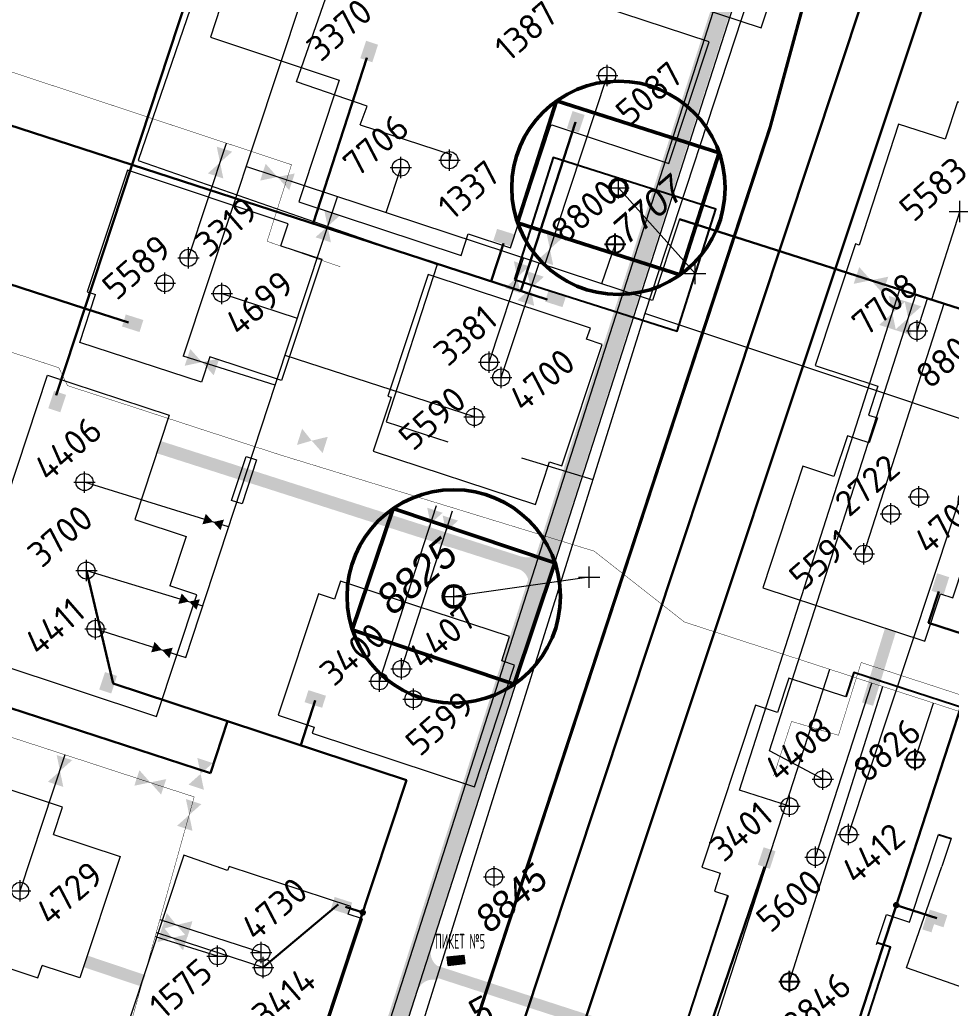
# Model space of a CAD drawing. Header units: millimetres. Extents: x 519 to 9564855, y -810 to 5021775.
# Drawn here: x 9539228.5 to 9539664.9, y 4997489.9 to 4997953.3 of the extents above; entities that cross this region are included whole.
import ezdxf

# ---------------------------------------------------------------- set-up
doc = ezdxf.new("R2010")
doc.units = ezdxf.units.MM
doc.header["$LTSCALE"] = 2
doc.header["$MEASUREMENT"] = 0
doc.header["$PDMODE"] = 2
doc.header["$PDSIZE"] = 5
doc.linetypes.add('ACAD_ISO02W100', pattern=[15, 12, -3])
for name, color, linetype in [('164 скв. на 2011 год (измененные)', 121, 'Continuous'), ('Existing roads', 41, 'Continuous'), ('OilColl&Flowlines', 3, 'Continuous'), ('ROAD_GROUND', 9, 'Continuous'), ('Stage 12 wells.Text&Frame', 52, 'Continuous'), ('Stage8 wlls text', 7, 'Continuous'), ('vodovod', 5, 'Continuous'), ('Скважины  2018 года', 7, 'Continuous'), ('Скважины - Конфликты наземки', 92, 'Continuous'), ('Скважины 2017г', 221, 'Continuous'), ('Скважины 2019г.', 241, 'Continuous'), ('Скважины на 2020 год', 140, 'Continuous'), ('Скважины на 2025 год _ОСМОТР', 5, 'Continuous')]:
    doc.layers.add(name, color=color, linetype=linetype)
for name, color, linetype, lineweight in [('200 скв. на 2010 год', 61, 'Continuous', 0), ('WELLS(drilled after 2000y)', 6, 'Continuous', 40), ('Оптиковолоконный кабель', 220, 'CAB6', 20), ('Скв на 2025 допы от ХеКай', 204, 'Continuous', 0), ('Скважины на 2024 год- Резерв', 202, 'Continuous', 25), ('Скважины на 2024 год-125', 10, 'Continuous', 40), ('Скважины на 2026', 222, 'Continuous', 50), ('Скважины на 2026 доп.', 222, 'Continuous', 50), ('Электро', 1, 'Continuous', 30), ('Электроснаб', 1, 'Continuous', 18), ('Электроснабжене', 1, 'Continuous', 18)]:
    doc.layers.add(name, color=color, linetype=linetype, lineweight=lineweight)
doc.styles.add('92051501$0$STANDARD', font='simplex.shx')
doc.styles.add('Elect', font='isocpeur.ttf')
doc.styles.add('GeoApp', font='', dxfattribs={"height": 1})
doc.styles.add('Line_GUGK', font='')
doc.styles.get("Standard").update_dxf_attribs({"font": 'isocpeur.ttf', "width": 0.5})
doc.styles.get('GeoApp').set_extended_font_data('D431', italic=True)
doc.styles.get('Line_GUGK').set_extended_font_data('Bm431', italic=True)
doc.linetypes.add('CAB', pattern='A,0.7,-0.43403,["K",Standard,S=0.9,R=0,X=-0.4,Y=-0.3],-0.8', length=1.93403)
doc.linetypes.add('CAB6', pattern='A,0.9,-0.9,["6",Standard,S=0.9,R=0,X=-0.8,Y=-0.4],11', length=12.8)
doc.linetypes.add('GAS_LINE', pattern='A,0.5,-0.2,["G",92051501$0$STANDARD,S=0.1,R=0,X=-0.1,Y=-0.05],-0.05', length=0.75)
doc.linetypes.add('WTR_LINE', pattern='A,0.5,-0.2,["W",92051501$0$STANDARD,S=0.1,R=0,X=-0.1,Y=-0.05],-0.05', length=0.75)

msp = doc.modelspace()

# ---------------------------------------------------------------- hatches: boundary and pattern name
at = {"linetype": 'ByBlock', "lineweight": 0, "ltscale": 80}
h = msp.add_hatch(dxfattribs=at)
h.set_pattern_fill('ANSI31', color=0, scale=3, angle=3, style=0)
h.set_pattern_definition([(48, (2e-07, 3e-08), (-0.278679309554, 0.250923977385), [])])
h.paths.add_polyline_path([(9539429.21688, 4997510.00822), (9539428.75547, 4997513.98151), (9539436.70792, 4997514.85243), (9539437.16933, 4997510.87913)])
at = {"layer": 'Existing roads', "lineweight": 0}
for points in [[(9539466.60532, 4997686.46014, 0.406846034), (9539462.10857, 4997695.91753), (9539464.04842, 4997701.60034, 0.406846034), (9539473.38942, 4997706.33414)], [(9539414.94303, 4997498.18093, -0.406846034), (9539424.19328, 4997503.08969), (9539426.02585, 4997508.80799, -0.406846034), (9539421.35191, 4997518.17909)]]:
    msp.add_hatch(color=256, dxfattribs=at).paths.add_polyline_path(points)
at = {"layer": 'Скважины 2017г', "linetype": 'ByBlock', "lineweight": 0, "ltscale": 40}
h = msp.add_hatch(color=1, dxfattribs=at)
h.dxf.hatch_style = 1
h.set_gradient(color1=(255, 0, 0), color2=(255, 0, 0), tint=1)
h.paths.add_polyline_path([(9539655.64908, 4997525.51827), (9539658.00813, 4997532.94533), (9539653.69425, 4997534.31554), (9539651.3352, 4997526.88848)])
at = {"layer": 'Электро'}
for points in [[(9539388.04043, 4997935.26295), (9539393.65267, 4997933.40597), (9539396.3599, 4997941.58782), (9539390.74766, 4997943.44481)], [(9539484.8149, 4997902.34883), (9539490.42713, 4997900.49184), (9539493.13436, 4997908.6737), (9539487.52212, 4997910.53068)], [(9539241.85814, 4997771.15717), (9539247.47037, 4997769.30019), (9539250.1776, 4997777.48205), (9539244.56537, 4997779.33903)], [(9539655.71597, 4997685.60085), (9539661.34809, 4997683.80509), (9539663.96606, 4997692.01594), (9539658.33394, 4997693.8117)], [(9539265.71965, 4997639.36353), (9539271.33188, 4997637.50654), (9539274.03911, 4997645.6884), (9539268.42688, 4997647.54539)], [(9539363.73309, 4997639.03983), (9539361.93732, 4997633.40771), (9539370.14818, 4997630.78973), (9539371.94394, 4997636.42185)], [(9539574.2824, 4997557.19712), (9539579.89463, 4997555.34013), (9539582.60186, 4997563.52199), (9539576.98963, 4997565.37898)], [(9539376.01987, 4997542.08771), (9539374.2241, 4997536.45559), (9539382.43496, 4997533.83762), (9539384.23072, 4997539.46974)]]:
    msp.add_hatch(color=256, dxfattribs=at).paths.add_polyline_path(points)
at = {"layer": 'Электро', "ltscale": 7.5}
for points in [[(9539452.13781, 4997855.28411), (9539450.34204, 4997849.65198), (9539458.5529, 4997847.03401), (9539460.34866, 4997852.66613)], [(9539476.36576, 4997826.84392), (9539474.57, 4997821.21179), (9539482.78085, 4997818.59382), (9539484.57661, 4997824.22594)], [(9539278.17149, 4997815.16445), (9539276.37573, 4997809.53233), (9539284.58658, 4997806.91435), (9539286.38234, 4997812.54648)], [(9539654.87757, 4997536.15166), (9539653.0818, 4997530.51953), (9539661.29266, 4997527.90156), (9539663.08842, 4997533.53368)]]:
    msp.add_hatch(color=256, dxfattribs=at).paths.add_polyline_path(points)
at = {"layer": 'Электроснаб', "lineweight": 0}
for points in [[(9539388.04043, 4997935.26295), (9539393.65267, 4997933.40597), (9539396.3599, 4997941.58782), (9539390.74766, 4997943.44481)], [(9539484.8149, 4997902.34883), (9539490.42713, 4997900.49184), (9539493.13436, 4997908.6737), (9539487.52212, 4997910.53068)], [(9539241.85814, 4997771.15717), (9539247.47037, 4997769.30019), (9539250.1776, 4997777.48205), (9539244.56537, 4997779.33903)], [(9539655.71597, 4997685.60085), (9539661.34809, 4997683.80509), (9539663.96606, 4997692.01594), (9539658.33394, 4997693.8117)], [(9539265.71965, 4997639.36353), (9539271.33188, 4997637.50654), (9539274.03911, 4997645.6884), (9539268.42688, 4997647.54539)], [(9539363.73309, 4997639.03983), (9539361.93732, 4997633.40771), (9539370.14818, 4997630.78973), (9539371.94394, 4997636.42185)], [(9539574.2824, 4997557.19712), (9539579.89463, 4997555.34013), (9539582.60186, 4997563.52199), (9539576.98963, 4997565.37898)], [(9539376.01987, 4997542.08771), (9539374.2241, 4997536.45559), (9539382.43496, 4997533.83762), (9539384.23072, 4997539.46974)]]:
    msp.add_hatch(color=1, dxfattribs=at).paths.add_polyline_path(points)
at = {"layer": 'Электроснаб', "lineweight": 0, "ltscale": 7.5}
for points in [[(9539452.13781, 4997855.28411), (9539450.34204, 4997849.65198), (9539458.5529, 4997847.03401), (9539460.34866, 4997852.66613)], [(9539476.36576, 4997826.84392), (9539474.57, 4997821.21179), (9539482.78085, 4997818.59382), (9539484.57661, 4997824.22594)], [(9539278.17149, 4997815.16445), (9539276.37573, 4997809.53233), (9539284.58658, 4997806.91435), (9539286.38234, 4997812.54648)], [(9539654.87757, 4997536.15166), (9539653.0818, 4997530.51953), (9539661.29266, 4997527.90156), (9539663.08842, 4997533.53368)]]:
    msp.add_hatch(color=1, dxfattribs=at).paths.add_polyline_path(points)
at = {"layer": 'Электроснабжене', "lineweight": 0}
for points in [[(9539388.04043, 4997935.26295), (9539393.65267, 4997933.40597), (9539396.3599, 4997941.58782), (9539390.74766, 4997943.44481)], [(9539484.8149, 4997902.34883), (9539490.42713, 4997900.49184), (9539493.13436, 4997908.6737), (9539487.52212, 4997910.53068)], [(9539241.85814, 4997771.15717), (9539247.47037, 4997769.30019), (9539250.1776, 4997777.48205), (9539244.56537, 4997779.33903)], [(9539655.71597, 4997685.60085), (9539661.34809, 4997683.80509), (9539663.96606, 4997692.01594), (9539658.33394, 4997693.8117)], [(9539265.71965, 4997639.36353), (9539271.33188, 4997637.50654), (9539274.03911, 4997645.6884), (9539268.42688, 4997647.54539)], [(9539363.73309, 4997639.03983), (9539361.93732, 4997633.40771), (9539370.14818, 4997630.78973), (9539371.94394, 4997636.42185)], [(9539574.2824, 4997557.19712), (9539579.89463, 4997555.34013), (9539582.60186, 4997563.52199), (9539576.98963, 4997565.37898)], [(9539376.01987, 4997542.08771), (9539374.2241, 4997536.45559), (9539382.43496, 4997533.83762), (9539384.23072, 4997539.46974)]]:
    msp.add_hatch(color=1, dxfattribs=at).paths.add_polyline_path(points)
at = {"layer": 'Электроснабжене', "lineweight": 0, "ltscale": 7.5}
for points in [[(9539452.13781, 4997855.28411), (9539450.34204, 4997849.65198), (9539458.5529, 4997847.03401), (9539460.34866, 4997852.66613)], [(9539476.36576, 4997826.84392), (9539474.57, 4997821.21179), (9539482.78085, 4997818.59382), (9539484.57661, 4997824.22594)], [(9539278.17149, 4997815.16445), (9539276.37573, 4997809.53233), (9539284.58658, 4997806.91435), (9539286.38234, 4997812.54648)], [(9539654.87757, 4997536.15166), (9539653.0818, 4997530.51953), (9539661.29266, 4997527.90156), (9539663.08842, 4997533.53368)]]:
    msp.add_hatch(color=1, dxfattribs=at).paths.add_polyline_path(points)

# ---------------------------------------------------------------- linework, layer by layer
at = {"color": 4, "linetype": 'GAS_LINE', "lineweight": 0, "ltscale": 10}
for p, q in [((9539377.72544, 4998161.73725), (9539283.97927, 4997887.28146)), ((9539283.97927, 4997887.28146), (9539424.12215, 4997838.54522)), ((9539424.12215, 4997838.54522), (9539400.1273, 4997764.81516)), ((9539400.1273, 4997764.81516), (9539428.97254, 4997755.42771))]:
    msp.add_line(p, q, dxfattribs=at)
at = {"color": 0, "linetype": 'ByBlock', "lineweight": 0, "ltscale": 80}
for p, q in [((9539477.21798, 4997903.42241), (9539477.78364, 4997904.06236)), ((9539428.75547, 4997513.98151), (9539436.70792, 4997514.85243)), ((9539429.21688, 4997510.00822), (9539428.75547, 4997513.98151)), ((9539429.21688, 4997510.00822), (9539437.16933, 4997510.87913)), ((9539437.16933, 4997510.87913), (9539436.70792, 4997514.85243))]:
    msp.add_line(p, q, dxfattribs=at)
at = {"color": 3, "linetype": 'ByBlock', "lineweight": 0, "ltscale": 80}
msp.add_lwpolyline([(9539228.7, 4997545), (9539249.82807, 4997608.82784)], dxfattribs=at)
at = {"layer": '164 скв. на 2011 год (измененные)', "color": 0, "linetype": 'ByBlock', "lineweight": 0}
msp.add_lwpolyline([(9539167.15551, 4997547.93527), (9539160.98202, 4997529.2776), (9539236.96254, 4997504.13702), (9539238.90608, 4997510.01083)], dxfattribs=at)
at = {"layer": '200 скв. на 2010 год', "color": 0, "linetype": 'ByBlock', "lineweight": 0}
for points in [[(9539322.35284, 4997958.99166), (9539317.78202, 4997945.17759), (9539378.13745, 4997924.96299), (9539378.13745, 4997924.96299), (9539378.13745, 4997924.96299)], [(9539350.8548, 4997847.36217), (9539369.9759, 4997841.0015), (9539351.16023, 4997784.13631), (9539317.51321, 4997795.2695)], [(9539494.09416, 4997803.51264), (9539495.81798, 4997808.72241), (9539419.83745, 4997833.86299), (9539400.98202, 4997776.87759), (9539402.44598, 4997776.39319)], [(9539626.47779, 4997754.94292), (9539616.27759, 4997758.31798), (9539609.95784, 4997739.21826)], [(9539282.3723, 4997719.11961), (9539306.4759, 4997711.1015), (9539298.82811, 4997687.98817)], [(9539375.99132, 4997681.76355), (9539368.43745, 4997684.26299), (9539349.58202, 4997627.27759), (9539366.4605, 4997621.69281)], [(9539583.45067, 4997628.61881), (9539573.17759, 4997632.01798), (9539548.03701, 4997556.03745), (9539556.66998, 4997553.18103)], [(9539244.32788, 4997571.36295), (9539275.4759, 4997561.0015), (9539256.66023, 4997504.13631), (9539238.90608, 4997510.01083)], [(9539664.82289, 4997569.49005), (9539660.46538, 4997556.32067)], [(9539382.41922, 4997534.10582), (9539383.56299, 4997537.56255), (9539326.57759, 4997556.41798), (9539325.84766, 4997554.48585)], [(9539342.04143, 4997483.31738), (9539370.16255, 4997474.93701), (9539389.01798, 4997531.92241), (9539382.41922, 4997534.10582)]]:
    msp.add_lwpolyline(points, dxfattribs=at)
for centre, radius in [((9539307.5, 4997841.7), 4), ((9539323.2, 4997825), 4), ((9539448.4, 4997792.8), 4), ((9539636.6, 4997721.7), 4), ((9539259.7, 4997695.1), 4), ((9539397, 4997643.2), 4), ((9539589.1, 4997584.6), 4), ((9539228.7, 4997545), 4), ((9539341.6, 4997516), 4.0951), ((9539342.5, 4997509), 4.0951)]:
    msp.add_circle(centre, radius, dxfattribs=at)
for p in [(9539307.5, 4997841.7), (9539323.2, 4997825), (9539448.4, 4997792.8), (9539636.6, 4997721.7), (9539259.7, 4997695.1), (9539397, 4997643.2), (9539589.1, 4997584.6), (9539228.7, 4997545), (9539341.6, 4997516), (9539342.5, 4997509)]:
    msp.add_point(p, dxfattribs=at)
at = {"layer": 'Existing roads', "color": 3, "linetype": 'ByBlock', "lineweight": 0, "ltscale": 80}
for p, q in [((9539454.1, 4997785.6), (9539471.76475, 4997839.18602)), ((9539264, 4997667.8), (9539306.29449, 4997654.2941))]:
    msp.add_line(p, q, dxfattribs=at)
at = {"layer": 'Existing roads', "linetype": 'ByBlock', "lineweight": 0, "const_width": 6, "flags": 128}
msp.add_lwpolyline([(9539293.57468, 4997752.97575), (9539469.90262, 4997696.46732)], dxfattribs=at)
at = {"layer": 'Existing roads', "lineweight": 0, "flags": 128}
for points, const_width in [([(9539625.69679, 4997632.50209), (9539636.46481, 4997667.33931)], 5.4), ([(9539286.44881, 4997502.76869), (9539259.24236, 4997511.94006)], 5.7), ([(9539413.44422, 4997510.46538), (9540168.15974, 4997265.47256)], 5.4)]:
    msp.add_lwpolyline(points, dxfattribs=dict(at, const_width=const_width))
at = {"layer": 'OilColl&Flowlines', "lineweight": 0}
for p, q in [((9539378.05604, 4998016.06662), (9539305.04342, 4997795.60832)), ((9539524.99323, 4997821.63913), (9539334.46552, 4997884.44702)), ((9539537.64941, 4997859.88896), (9539524.99323, 4997821.63913)), ((9539348.21277, 4997782.05687), (9539305.04342, 4997795.60832)), ((9539326.28301, 4997715.65086), (9539258.8, 4997736.6)), ((9539259.7, 4997695.1), (9539314.27232, 4997678.60973))]:
    msp.add_line(p, q, dxfattribs=at)
at = {"layer": 'OilColl&Flowlines', "color": 3, "linetype": 'ByBlock', "lineweight": 0, "ltscale": 5}
for p, q in [((9539503.7, 4997927.2), (9539474.39966, 4997838.31742)), ((9539307.5, 4997841.7), (9539325.32774, 4997895.45849)), ((9539507.47, 4997848.06), (9539501.09358, 4997829.51771)), ((9539448.4, 4997792.8), (9539464.48261, 4997841.5866)), ((9539565.74377, 4997592.21387), (9539640.73547, 4997826.4168)), ((9539323.2, 4997825), (9539358.52976, 4997813.35346)), ((9539579.76696, 4997610.54428), (9539648.26579, 4997824.46963)), ((9539397, 4997643.2), (9539423.67969, 4997725.63081)), ((9539407.3, 4997649), (9539431.30377, 4997723.16318)), ((9539648, 4997606.5), (9539656.5583, 4997633.00544)), ((9539604.7, 4997597.3), (9539579.76696, 4997610.54428)), ((9539589.1, 4997584.6), (9539565.74377, 4997592.21387)), ((9539341.6, 4997516), (9539294.33813, 4997531.41051)), ((9539342.5, 4997509), (9539292.64307, 4997525.25668))]:
    msp.add_line(p, q, dxfattribs=at)
at = {"layer": 'OilColl&Flowlines', "linetype": 'ByBlock', "lineweight": 0}
for p, q in [((9539388.0073, 4997904.1065, -23.6153), (9539430.66205, 4997890.08163)), ((9539430.66205, 4997890.08163), (9539429.8, 4997887.5))]:
    msp.add_line(p, q, dxfattribs=at)
at = {"layer": 'OilColl&Flowlines', "lineweight": 0, "ltscale": 50}
msp.add_line((9539407, 4997884), (9539400.02317, 4997862.83579), dxfattribs=at)
at = {"layer": 'OilColl&Flowlines', "color": 3, "linetype": 'ByBlock', "lineweight": 0, "ltscale": 80}
msp.add_line((9539348.21277, 4997782.05687), (9539377.30998, 4997870.32325), dxfattribs=at)
at = {"layer": 'OilColl&Flowlines', "lineweight": 30}
msp.add_line((9539804.72297, 4997774.37209), (9539537.64941, 4997859.88896), dxfattribs=at)
at = {"layer": 'OilColl&Flowlines', "color": 3, "lineweight": 0}
for p, q in [((9539616.8, 4997571.4), (9539695.52873, 4997809.33605)), ((9539306.29449, 4997654.2941), (9539348.21277, 4997782.05687))]:
    msp.add_line(p, q, dxfattribs=at)
at = {"layer": 'OilColl&Flowlines', "color": 0, "linetype": 'ByBlock', "lineweight": 0, "ltscale": 25}
for p, q in [((9539327.75935, 4997727.99593), (9539334.58682, 4997748.63009)), ((9539339.45791, 4997747.01833), (9539332.63044, 4997726.38418)), ((9539334.58682, 4997748.63009), (9539339.45791, 4997747.01833)), ((9539332.63044, 4997726.38418), (9539327.75935, 4997727.99593))]:
    msp.add_line(p, q, dxfattribs=at)
at = {"layer": 'OilColl&Flowlines', "linetype": 'ByBlock', "lineweight": 0, "elevation": -23.6153}
msp.add_lwpolyline([(9539388.0073, 4997904.1065), (9539391.30976, 4997912.79955), (9539358.15111, 4997924.22874), (9539388.90356, 4998012.44328)], dxfattribs=at)
at = {"layer": 'OilColl&Flowlines', "color": 3, "linetype": 'ByBlock', "lineweight": 0, "ltscale": 80, "const_width": 0.2}
for points in [[(9539378.65359, 4997837.51385), (9539344.37533, 4997849.45418), (9539355.78938, 4997885.35661), (9539010.08908, 4998000)], [(9538969.60839, 4997881.25649), (9539246.75417, 4997790.18446), (9539250.84175, 4997781.81017), (9539349.95304, 4997749.49329)], [(9538913.81972, 4997718.38891), (9539310.19978, 4997588.99549)], [(9539539.87646, 4997670.99581), (9541231.90634, 4997120.08886)], [(9539087.02849, 4996627.65189), (9539195.71748, 4996956.18175), (9539156.36412, 4997050.29412), (9539176.19783, 4997109.74378), (9539310.19978, 4997588.99549)]]:
    msp.add_lwpolyline(points, dxfattribs=at)
at = {"layer": 'OilColl&Flowlines', "linetype": 'ByBlock', "lineweight": 0}
for points in [[(9539371.57669, 4997753.99555, 8, 0, 0), (9539365.27392, 4997755.98705, 0, 8, 0), (9539359.55914, 4997757.79276, 8, 8, 0)], [(9539308.19836, 4997526.95478, 8, 0, 0), (9539301.89558, 4997528.94628, 0, 8, 0), (9539296.1808, 4997530.75199, 8, 8, 0)], [(9539306.18947, 4997520.90327, 8, 0, 0), (9539299.88669, 4997522.89477, 0, 8, 0), (9539294.17192, 4997524.70048, 8, 8, 0)]]:
    msp.add_lwpolyline(points, format="xyseb", dxfattribs=at)
at = {"layer": 'OilColl&Flowlines', "color": 3, "linetype": 'ByBlock', "lineweight": 0, "ltscale": 50, "const_width": 0.2}
msp.add_lwpolyline([(9539539.87646, 4997670.99581), (9539497.59872, 4997704.21415), (9539349.95304, 4997749.49329)], dxfattribs=at)
at = {"layer": 'OilColl&Flowlines', "lineweight": 0}
for points in [[(9539328.01371, 4997891.44999), (9539322.31518, 4997886.37429), (9539320.76876, 4997893.84721)], [(9539323.8616, 4997878.90138), (9539316.61666, 4997881.2986), (9539322.31518, 4997886.37429)], [(9539341.10815, 4997877.90856), (9539349.21249, 4997879.58565), (9539343.70792, 4997885.76567)], [(9539354.71706, 4997873.40562), (9539349.21249, 4997879.58565), (9539357.31683, 4997881.26273)], [(9539378.42484, 4997861.49439), (9539372.72631, 4997856.41869), (9539371.17989, 4997863.89161)], [(9539374.27273, 4997848.94578), (9539367.02779, 4997851.343), (9539372.72631, 4997856.41869)], [(9539482.55819, 4997850.85554), (9539476.85966, 4997845.77984), (9539475.31325, 4997853.25276)], [(9539478.40608, 4997838.30693), (9539471.16114, 4997840.70415), (9539476.85966, 4997845.77984)], [(9539467.22376, 4997837.69109), (9539461.52523, 4997832.6154), (9539459.97882, 4997840.08831)], [(9539619.2183, 4997829.51029), (9539627.32264, 4997831.18737), (9539621.81807, 4997837.3674)], [(9539463.07165, 4997825.14248), (9539455.82671, 4997827.5397), (9539461.52523, 4997832.6154)], [(9539632.82721, 4997825.00735), (9539627.32264, 4997831.18737), (9539635.42698, 4997832.86446)], [(9539643.51327, 4997821.29605), (9539637.33325, 4997815.79148), (9539635.65617, 4997823.89582)], [(9539650.90882, 4997818.92799), (9539644.7288, 4997813.42343), (9539643.05171, 4997821.52777)], [(9539639.01033, 4997807.68714), (9539631.15323, 4997810.28691), (9539637.33325, 4997815.79148)], [(9539646.40588, 4997805.31909), (9539638.54877, 4997807.91886), (9539644.7288, 4997813.42343)], [(9539305.76185, 4997791.10957), (9539313.86619, 4997792.78665), (9539308.36162, 4997798.96668)], [(9539319.37075, 4997786.60663), (9539313.86619, 4997792.78665), (9539321.97053, 4997794.46374)], [(9539426.62029, 4997722.1855), (9539420.92176, 4997717.10981), (9539419.37535, 4997724.58272)], [(9539315.62982, 4997721.69715), (9539319.09783, 4997717.8814), (9539314.05929, 4997716.78588)], [(9539324.13638, 4997718.97691), (9539322.56585, 4997714.06565), (9539319.09783, 4997717.8814)], [(9539433.85918, 4997718.52775), (9539428.16065, 4997713.45205), (9539426.61424, 4997720.92497)], [(9539422.46818, 4997709.63689), (9539415.22324, 4997712.03411), (9539420.92176, 4997717.10981)], [(9539429.70707, 4997705.97914), (9539422.46213, 4997708.37636), (9539428.16065, 4997713.45205)], [(9539304.35212, 4997684.37515), (9539307.82014, 4997680.5594), (9539302.78159, 4997679.46389)], [(9539312.85868, 4997681.65491), (9539311.28815, 4997676.74365), (9539307.82014, 4997680.5594)], [(9539291.64293, 4997661.68109), (9539295.11095, 4997657.86534), (9539290.0724, 4997656.76983)], [(9539300.14949, 4997658.96086), (9539298.57896, 4997654.04959), (9539295.11095, 4997657.86534)], [(9539253.03871, 4997606.22805), (9539247.34019, 4997601.15235), (9539245.79377, 4997608.62527)], [(9539318.92209, 4997604.87689), (9539313.22356, 4997599.80119), (9539311.67714, 4997607.27411)], [(9539248.8866, 4997593.67944), (9539241.64166, 4997596.07666), (9539247.34019, 4997601.15235)], [(9539282.15799, 4997594.2507), (9539284.55522, 4997601.49565), (9539289.63091, 4997595.79712)], [(9539314.76998, 4997592.32827), (9539307.52503, 4997594.7255), (9539313.22356, 4997599.80119)], [(9539294.70661, 4997590.09859), (9539289.63091, 4997595.79712), (9539297.10383, 4997597.34354)], [(9539313.56897, 4997585.61464), (9539307.87045, 4997580.53894), (9539306.32403, 4997588.01186)], [(9539309.41686, 4997573.06603), (9539302.17192, 4997575.46325), (9539307.87045, 4997580.53894)]]:
    msp.add_solid(points, dxfattribs=at)
at = {"layer": 'OilColl&Flowlines', "color": 3, "lineweight": 0}
for points in [[(9539474.03015, 4997832.81558), (9539467.85013, 4997827.31102), (9539466.17305, 4997835.41536)], [(9539469.52721, 4997819.20668), (9539461.67011, 4997821.80645), (9539467.85013, 4997827.31102)]]:
    msp.add_solid(points, dxfattribs=at)
at = {"layer": 'ROAD_GROUND', "color": 8, "lineweight": 0, "const_width": 9}
msp.add_lwpolyline([(9538168.13692, 4996192.29876), (9538805.97571, 4995984.92129), (9538860.69347, 4995981.95483), (9538916.32278, 4996002.79016), (9538941.43808, 4996037.20742), (9539685.18655, 4998357.98738)], dxfattribs=at)
at = {"layer": 'ROAD_GROUND', "color": 8, "lineweight": 0}
msp.add_lwpolyline([(9538168.47242, 4996193.72235), (9538805.93795, 4995986.46624), (9538859.637, 4995983.555), (9538913.837, 4996003.855), (9538938.137, 4996037.155), (9539606.837, 4998123.755)], dxfattribs=at)
at = {"layer": 'Stage 12 wells.Text&Frame', "color": 0, "linetype": 'ByBlock', "lineweight": 0}
for points in [[(9539477.78364, 4997904.06236), (9539532.56255, 4997885.93701), (9539551.41798, 4997942.92241), (9539500.63718, 4997959.72485)], [(9539695.29904, 4997905.85515), (9539667.78822, 4997914.76418), (9539662.12234, 4997897.26812)], [(9539476.67808, 4997746.05099), (9539482.46255, 4997744.13701), (9539501.31798, 4997801.12241), (9539494.09416, 4997803.51264)], [(9539630.3495, 4997766.64409), (9539626.47779, 4997754.94292)], [(9539659.90169, 4997684.14573), (9539665.64955, 4997682.25064), (9539687.4364, 4997748.09543)], [(9539454.30313, 4997652.73775), (9539457.93332, 4997664.13322), (9539378.73745, 4997690.06299), (9539375.99132, 4997681.76355)], [(9539615.48768, 4997635.8801), (9539588.77759, 4997644.71798), (9539583.45067, 4997628.61881)]]:
    msp.add_lwpolyline(points, dxfattribs=at)
for centre in [(9539503.7, 4997927.2), (9539454.1, 4997785.6), (9539649.8, 4997729.6), (9539407.3, 4997649), (9539604.7, 4997597.3)]:
    msp.add_circle(centre, 4, dxfattribs=at)
for p in [(9539503.7, 4997927.2), (9539454.1, 4997785.6), (9539649.8, 4997729.6), (9539407.3, 4997649), (9539604.7, 4997597.3)]:
    msp.add_point(p, dxfattribs=at)
at = {"layer": 'Stage8 wlls text', "color": 0, "linetype": 'ByBlock', "lineweight": 0}
for points in [[(9539438.61566, 4997852.9709), (9539458.36254, 4997846.43702), (9539477.21798, 4997903.42241)], [(9539224.2994, 4997675.20126), (9539216.58202, 4997651.8776), (9539292.56254, 4997626.73702), (9539311.41798, 4997683.72241), (9539298.79829, 4997687.89804)], [(9539634.57326, 4997533.93963), (9539645.36254, 4997530.33702), (9539658.94907, 4997571.39857)]]:
    msp.add_lwpolyline(points, dxfattribs=at)
for centre in [(9539429.8, 4997887.5), (9539264, 4997667.8), (9539616.8, 4997571.4)]:
    msp.add_circle(centre, 4, dxfattribs=at)
at = {"layer": 'Stage8 wlls text', "color": 0, "linetype": 'ByBlock', "lineweight": 0, "ltscale": 80}
for p in [(9539429.8, 4997887.5), (9539264, 4997667.8)]:
    msp.add_point(p, dxfattribs=at)
at = {"layer": 'Stage8 wlls text', "color": 0, "linetype": 'ByBlock', "lineweight": 0}
msp.add_point((9539616.8, 4997571.4), dxfattribs=at)
at = {"layer": 'vodovod', "linetype": 'WTR_LINE', "lineweight": 0, "ltscale": 20}
msp.add_line((9539644.85163, 4998193.04234, -0.01185), (9539521.375, 4997815.58, 0.215), dxfattribs=at)
at = {"layer": 'vodovod', "linetype": 'WTR_LINE', "lineweight": 0, "ltscale": 20, "elevation": 0.197}
msp.add_lwpolyline([(9539769.579, 4997716.79), (9539773.668, 4997731.337), (9539521.375, 4997815.58), (9539357.466, 4997292.319), (9539358.476, 4997289.972), (9540019.055, 4997077.635), (9540020.063, 4997074.757), (9539989.584, 4996980.034), (9539950.709, 4996854.164), (9539963.098, 4996849.582), (9539963.098, 4996849.582)], dxfattribs=at)
at = {"layer": 'vodovod', "color": 5, "linetype": 'WTR_LINE', "lineweight": 0, "ltscale": 20, "elevation": -1.027}
msp.add_lwpolyline([(9539463.51, 4997747.956), (9539497.01056, 4997737.79928)], dxfattribs=at)
at = {"layer": 'WELLS(drilled after 2000y)', "color": 0, "linetype": 'ByBlock', "lineweight": 0}
for p, q in [((9539216.39197, 4997710.79033), (9539241.53255, 4997786.77086)), ((9539241.53255, 4997786.77086), (9539298.51795, 4997767.91542)), ((9539298.51795, 4997767.91542), (9539282.3723, 4997719.11961))]:
    msp.add_line(p, q, dxfattribs=at)
at = {"layer": 'WELLS(drilled after 2000y)', "color": 6, "linetype": 'ByBlock', "lineweight": 0, "ltscale": 50, "const_width": 0.2, "elevation": -24.66909}
for points in [[(9539622.71893, 4997652.00911), (9539612.04653, 4997617.88619), (9539590.11597, 4997624.38939), (9539581.69618, 4997598.85196)], [(9541565.48321, 4997096.91561), (9541525.49603, 4997108.79872), (9541502.75177, 4997039.54504), (9539622.71893, 4997652.00911)]]:
    msp.add_lwpolyline(points, dxfattribs=at)
at = {"layer": 'WELLS(drilled after 2000y)', "color": 0, "linetype": 'ByBlock', "lineweight": 0}
msp.add_circle((9539258.8, 4997736.6), 4, dxfattribs=at)
at = {"layer": 'WELLS(drilled after 2000y)', "color": 0, "linetype": 'ByBlock', "lineweight": 0, "ltscale": 80}
msp.add_point((9539258.8, 4997736.6), dxfattribs=at)
at = {"layer": 'Оптиковолоконный кабель', "linetype": 'CAB', "lineweight": 0, "ltscale": 0.5, "elevation": -22.9908}
msp.add_lwpolyline([(9538945.5025, 4996027.6702), (9539136.9889, 4996618.2984), (9539342.2, 4997272.1911), (9539684.82097, 4998339.78463), (9539691.21255, 4998359.06955), (9539907.5384, 4998290.4285), (9540350.8967, 4998144.8157), (9540780.8997, 4998002.4946), (9541150.3086, 4997881.8374), (9541746.8166, 4997686.4776), (9541758.9843, 4997690.1748), (9541816.099, 4997851.4509), (9541843.129, 4997841.3058), (9541852.7108, 4997838.3727)], dxfattribs=at)
at = {"layer": 'Скв на 2025 допы от ХеКай', "color": 244, "linetype": 'ACAD_ISO02W100', "lineweight": 0, "true_color": 0x991b1e, "const_width": 1.5, "elevation": 23.89046}
msp.add_lwpolyline([(9534979.02349, 4997234.22329), (9534991.48963, 4997272.62823), (9535106.23171, 4997237.03287), (9535120.56024, 4997221.5405), (9535244.12576, 4997249.5346), (9537470.7969, 4996557.32601), (9537504.74657, 4996520.61879), (9537600.25634, 4996490.98969), (9537649.02056, 4996502.03736), (9538159.70206, 4996343.61342), (9538350.7216, 4996284.35522), (9538541.74114, 4996225.09702), (9538732.76507, 4996165.85294), (9538761.24948, 4996157.00101), (9538828.27048, 4996136.20971), (9538923.447, 4996105.53229), (9538983.87776, 4996085.78217), (9539109.12615, 4996467.2582), (9539371.99663, 4997269.22699), (9539580.04443, 4997902.88986), (9539655.17686, 4998179.87523), (9539745.95467, 4998456.36228), (9539768.58854, 4998525.29955), (9539771.34729, 4998524.39378)], dxfattribs=at)
at = {"layer": 'Скважины  2018 года', "color": 3, "linetype": 'ByBlock', "lineweight": 0, "ltscale": 50}
for p, q in [((9539668.98623, 4997863.51149), (9539655.7207, 4997822.08257)), ((9539624, 4997703), (9539661.53416, 4997820.22111)), ((9539441.5, 4997767.1), (9539352.76309, 4997795.86025)), ((9539530.2, 4997408.4), (9539608.012, 4997648.8116)), ((9539589.2, 4997502.4), (9539632.78688, 4997640.74517)), ((9539601.3, 4997560.8), (9539627.71017, 4997642.39809)), ((9539321.2, 4997514.3), (9539292.12887, 4997523.38989))]:
    msp.add_line(p, q, dxfattribs=at)
at = {"layer": 'Скважины  2018 года', "color": 3, "lineweight": 0, "ltscale": 50}
msp.add_line((9539648.9, 4997807.5), (9539653.7694, 4997822.70738), dxfattribs=at)
at = {"layer": 'Скважины  2018 года', "color": 0, "linetype": 'ByBlock', "lineweight": 0}
for points in [[(9539662.12234, 4997897.26812), (9539640.17445, 4997904.37567), (9539621.81617, 4997847.68587), (9539621.81617, 4997847.68587), (9539621.81617, 4997847.68587)], [(9539621.81617, 4997847.68587), (9539620.06571, 4997848.25274), (9539601.1666, 4997791.30694), (9539630.48877, 4997781.57553)], [(9539609.95784, 4997739.21826), (9539595.40522, 4997744.01632), (9539576.6178, 4997687.03358), (9539652.59478, 4997661.98368), (9539659.90169, 4997684.14573)], [(9539366.4605, 4997621.69281), (9539365.5178, 4997618.83358), (9539441.49478, 4997593.78368), (9539460.2822, 4997650.76642), (9539454.30313, 4997652.73775)], [(9539244.32788, 4997571.36295), (9539248.5822, 4997584.26642), (9539172.60522, 4997609.31632), (9539153.8178, 4997552.33358), (9539167.15551, 4997547.93527)], [(9539325.84766, 4997554.48585), (9539305.27759, 4997561.71798), (9539280.13701, 4997485.73745), (9539337.33128, 4997467.51204), (9539342.33948, 4997483.22856)], [(9539556.67878, 4997553.17812), (9539553.9178, 4997544.83358), (9539560.2506, 4997542.74563)], [(9539629.89478, 4997519.78368), (9539634.56354, 4997533.91021)]]:
    msp.add_lwpolyline(points, dxfattribs=at)
at = {"layer": 'Скважины  2018 года', "lineweight": 0}
msp.add_lwpolyline([(9539402.44598, 4997776.39319), (9539394.1178, 4997751.13358), (9539470.09478, 4997726.08368), (9539476.67808, 4997746.05099)], dxfattribs=at)
at = {"layer": 'Скважины  2018 года', "color": 0, "linetype": 'ByBlock', "lineweight": 0}
for centre, radius in [((9539648.9, 4997807.5), 4.0951), ((9539624, 4997703), 4), ((9539412.9, 4997634.8), 4), ((9539601.3, 4997560.8), 4), ((9539321.2, 4997514.3), 4)]:
    msp.add_circle(centre, radius, dxfattribs=at)
at = {"layer": 'Скважины  2018 года', "lineweight": 0}
msp.add_circle((9539441.5, 4997767.1), 4, dxfattribs=at)
at = {"layer": 'Скважины  2018 года', "color": 0, "linetype": 'ByBlock', "lineweight": 0}
for p in [(9539669, 4997863.5), (9539624, 4997703), (9539412.9, 4997634.8), (9539601.3, 4997560.8), (9539321.2, 4997514.3)]:
    msp.add_point(p, dxfattribs=at)
at = {"layer": 'Скважины  2018 года', "lineweight": 0}
msp.add_point((9539441.5, 4997767.1), dxfattribs=at)
at = {"layer": 'Скважины - Конфликты наземки', "linetype": 'ByBlock', "lineweight": 0}
msp.add_circle((9539450.7, 4997551.5), 4, dxfattribs=at)
at = {"layer": 'Скважины - Конфликты наземки', "linetype": 'ByBlock', "lineweight": 0, "ltscale": 80}
msp.add_point((9539450.7, 4997551.5), dxfattribs=at)
at = {"layer": 'Скважины 2017г', "color": 0, "linetype": 'ByBlock', "lineweight": 0}
for points in [[(9539350.8548, 4997847.36217), (9539354.2759, 4997857.7015), (9539278.93745, 4997882.76299), (9539260.08202, 4997825.77759), (9539263.91382, 4997824.50972)], [(9539317.51321, 4997795.2695), (9539313.62648, 4997783.35103), (9539256.56041, 4997801.96087), (9539263.91382, 4997824.50972)], [(9539698.29547, 4997489.86622), (9539643.88298, 4997508.88927), (9539660.46538, 4997556.32067)]]:
    msp.add_lwpolyline(points, dxfattribs=at)
msp.add_circle((9539296.5, 4997829.8), 4, dxfattribs=at)
msp.add_point((9539296.5, 4997829.8), dxfattribs=at)
at = {"layer": 'Скважины 2019г.', "color": 0, "linetype": 'ByBlock', "lineweight": 0}
msp.add_point((9539648.9, 4997807.5), dxfattribs=at)
at = {"layer": 'Скважины на 2020 год', "color": 0, "linetype": 'ByBlock', "lineweight": 0}
for points in [[(9539505.02203, 4997972.97686), (9539575.86254, 4997949.53702), (9539594.71798, 4998006.52241), (9539589.82896, 4998008.11095)], [(9539378.13745, 4997924.96299), (9539378.13745, 4997924.96299), (9539359.28202, 4997867.9776), (9539435.26254, 4997842.83702), (9539438.61566, 4997852.9709)]]:
    msp.add_lwpolyline(points, dxfattribs=at)
msp.add_circle((9539407, 4997884), 4, dxfattribs=at)
msp.add_point((9539407, 4997884), dxfattribs=at)
at = {"layer": 'Скважины на 2024 год- Резерв'}
msp.add_point((9539507.47, 4997848.06), dxfattribs=at)
at = {"layer": 'Скважины на 2024 год-125', "color": 0, "linetype": 'ByBlock', "lineweight": 0}
msp.add_lwpolyline([(9539630.48877, 4997781.57553), (9539626.08723, 4997768.02898), (9539630.3495, 4997766.64409)], dxfattribs=at)
at = {"layer": 'Скважины на 2025 год _ОСМОТР', "color": 0, "linetype": 'ByBlock', "lineweight": -2, "ltscale": 50}
msp.add_lwpolyline([(9539460.24913, 4997831.62257), (9539536.47178, 4997807.33044), (9539554.69087, 4997864.49743), (9539478.46822, 4997888.78956)], close=True, dxfattribs=at)
at = {"layer": 'Скважины на 2025 год _ОСМОТР', "color": 0, "linetype": 'ByBlock', "lineweight": -2}
for points in [[(9539682.47082, 4997583.14754), (9539695.31277, 4997622.67102), (9539619.22825, 4997647.39238), (9539615.48768, 4997635.8801)], [(9539658.94907, 4997571.39857), (9539664.82289, 4997569.49005)], [(9539560.2506, 4997542.74563), (9539541.88723, 4997486.22898), (9539617.97175, 4997461.50762), (9539636.51277, 4997518.57102), (9539630.17462, 4997520.63041)]]:
    msp.add_lwpolyline(points, dxfattribs=at)
for centre in [(9539507.47, 4997848.06), (9539648, 4997606.5), (9539589.2, 4997502.4)]:
    msp.add_circle(centre, 4, dxfattribs=at)
msp.add_point((9539507.47, 4997848.06), dxfattribs=at)
at = {"layer": 'Скважины на 2025 год _ОСМОТР', "color": 0, "lineweight": -2}
for p in [(9539648, 4997606.5), (9539589.2, 4997502.4)]:
    msp.add_point(p, dxfattribs=at)
at = {"layer": 'Скважины на 2026', "lineweight": 5}
for p, q in [((9539545, 4997834.3), (9539508.98, 4997874.53)), ((9539495.2, 4997692), (9539431.83, 4997682.99))]:
    msp.add_line(p, q, dxfattribs=at)
at = {"layer": 'Скважины на 2026', "linetype": 'ByBlock', "ltscale": 50}
msp.add_lwpolyline([(9539461.75913, 4997858.09257), (9539537.98178, 4997833.80044), (9539556.20087, 4997890.96743), (9539479.97822, 4997915.25956)], close=True, dxfattribs=at)
msp.add_circle((9539508.98, 4997874.53), 50, dxfattribs=at)
at = {"layer": 'Скважины на 2026', "linetype": 'ByBlock'}
msp.add_circle((9539508.98, 4997874.53), 4, dxfattribs=at)
at = {"layer": 'Скважины на 2026', "linetype": 'ByBlock', "lineweight": 0}
for p in [(9539508.98, 4997874.53), (9539545, 4997834.3)]:
    msp.add_point(p, dxfattribs=at)
at = {"layer": 'Скважины на 2026 доп.'}
msp.add_lwpolyline([(9539403.42205, 4997724.20801), (9539384.30176, 4997667.3361), (9539460.13097, 4997641.84238), (9539479.25126, 4997698.71429)], close=True, dxfattribs=at)
for radius in [50, 4.96016]:
    msp.add_circle((9539431.83, 4997682.99), radius, dxfattribs=at)
at = {"layer": 'Скважины на 2026 доп.', "lineweight": 0}
for p in [(9539495.2, 4997692), (9539431.83, 4997682.99)]:
    msp.add_point(p, dxfattribs=at)
at = {"layer": 'Электро'}
for p, q in [((9540127.05978, 4999480.17188, 0), (9538945.38214, 4995919.3316)), ((9540154.57009, 4999471.07195, 0.00006), (9538962.08214, 4995887.9316, 0)), ((9539245.56582, 4997777.24844, 0), (9539345.98625, 4998082.73586, 0)), ((9539391.15696, 4997935.51863), (9539365.9526, 4997857.79191, 0)), ((9539488.8939, 4997905.22651), (9539463.22142, 4997826.24167)), ((9539281.08768, 4997885.31097, 0), (9539475.5657, 4997822.23077)), ((9539455.14146, 4997848.34732, 0), (9539449.3445, 4997830.73061)), ((9539317.90504, 4997600.2063, 0), (9538988.01051, 4997707.39553, 0)), ((9539654.31828, 4997670.60679), (9539659.09944, 4997685.32169)), ((9540123.67887, 4997518.10229), (9539654.31828, 4997670.60679)), ((9539679.48221, 4997662.43054), (9539613.50164, 4997459.36324)), ((9539272.20367, 4997642.23097, 0), (9539409.68147, 4997596.84872, -0.00001)), ((9539366.94364, 4997634.13558), (9539360.14221, 4997613.20193, -0.00001)), ((9539325.80998, 4997624.5352, 0), (9539317.90504, 4997600.2063, 0)), ((9538976.74812, 4996289.55834, -0.00006), (9539409.68147, 4997596.84872, -0.00001)), ((9539577.34207, 4997556.26748), (9539551.2836, 4997479.63091, 0))]:
    msp.add_line(p, q, dxfattribs=at)
at = {"layer": 'Электро', "ltscale": 25}
for p, q in [((9539281.08768, 4997885.31097, 0), (9539080.44547, 4997950.50357, 0)), ((9539258.94484, 4997817.94649), (9539207.4749, 4997834.67008)), ((9539381.16674, 4997537.44002), (9539389.14834, 4997534.84664))]:
    msp.add_line(p, q, dxfattribs=at)
at = {"layer": 'Электро', "ltscale": 80}
for p, q in [((9539279.3609, 4997811.31291), (9539258.94484, 4997817.94649)), ((9539658.10276, 4997532.08091), (9539639.13186, 4997538.24493))]:
    msp.add_line(p, q, dxfattribs=at)
at = {"layer": 'Электро', "ltscale": 2}
msp.add_line((9539272.20367, 4997642.23097, 0), (9539259.7, 4997695.1), dxfattribs=at)
at = {"layer": 'Электро', "ltscale": 0.05}
msp.add_line((9539377.61802, 4997538.53752), (9539342.77867, 4997509.34246), dxfattribs=at)
at = {"layer": 'Электро', "ltscale": 80}
for start, end in [(162.0000001, 342.0000001), (342.0000001, 162.0000001)]:
    msp.add_arc((9539639.13186, 4997538.24493), 1, start, end, dxfattribs=at)
at = {"layer": 'Электро'}
for start, end in [(161.9999999, 342), (342, 161.9999999)]:
    msp.add_arc((9539389.14834, 4997534.84664), 1, start, end, dxfattribs=at)
at = {"layer": 'Электроснаб', "color": 1, "linetype": 'ByBlock', "lineweight": 0}
for p, q in [((9540127.05978, 4999480.17188, 0), (9538945.38214, 4995919.3316)), ((9540154.57009, 4999471.07195, 0.00006), (9538962.08214, 4995887.9316, 0))]:
    msp.add_line(p, q, dxfattribs=at)
at = {"layer": 'Электроснаб', "color": 1, "lineweight": 0}
for p, q in [((9539245.56582, 4997777.24844, 0), (9539345.98625, 4998082.73586, 0)), ((9539391.15696, 4997935.51863), (9539365.9526, 4997857.79191, 0)), ((9539488.8939, 4997905.22651), (9539463.22142, 4997826.24167)), ((9539281.08768, 4997885.31097, 0), (9539475.5657, 4997822.23077)), ((9539455.14146, 4997848.34732, 0), (9539449.3445, 4997830.73061)), ((9539317.90504, 4997600.2063, 0), (9538988.01051, 4997707.39553, 0)), ((9539654.31828, 4997670.60679), (9539659.09944, 4997685.32169)), ((9540123.67887, 4997518.10229), (9539654.31828, 4997670.60679)), ((9539679.48221, 4997662.43054), (9539613.50164, 4997459.36324)), ((9539272.20367, 4997642.23097, 0), (9539409.68147, 4997596.84872, -0.00001)), ((9539366.94364, 4997634.13558), (9539360.14221, 4997613.20193, -0.00001)), ((9539325.80998, 4997624.5352, 0), (9539317.90504, 4997600.2063, 0)), ((9538976.74812, 4996289.55834, -0.00006), (9539409.68147, 4997596.84872, -0.00001)), ((9539577.34207, 4997556.26748), (9539551.2836, 4997479.63091, 0))]:
    msp.add_line(p, q, dxfattribs=at)
at = {"layer": 'Электроснаб', "color": 1, "lineweight": 0, "ltscale": 25}
for p, q in [((9539281.08768, 4997885.31097, 0), (9539080.44547, 4997950.50357, 0)), ((9539258.94484, 4997817.94649), (9539207.4749, 4997834.67008)), ((9539381.16674, 4997537.44002), (9539389.14834, 4997534.84664))]:
    msp.add_line(p, q, dxfattribs=at)
at = {"layer": 'Электроснаб', "color": 1, "lineweight": 0, "ltscale": 80}
for p, q in [((9539279.3609, 4997811.31291), (9539258.94484, 4997817.94649)), ((9539658.10276, 4997532.08091), (9539639.13186, 4997538.24493))]:
    msp.add_line(p, q, dxfattribs=at)
at = {"layer": 'Электроснаб', "color": 1, "lineweight": 0, "ltscale": 2}
msp.add_line((9539272.20367, 4997642.23097, 0), (9539259.7, 4997695.1), dxfattribs=at)
at = {"layer": 'Электроснаб', "color": 1, "lineweight": 0, "ltscale": 0.05}
msp.add_line((9539377.61802, 4997538.53752), (9539342.77867, 4997509.34246), dxfattribs=at)
at = {"layer": 'Электроснаб', "color": 1, "lineweight": 0, "ltscale": 80}
for start, end in [(162.0000001, 342.0000001), (342.0000001, 162.0000001)]:
    msp.add_arc((9539639.13186, 4997538.24493), 1, start, end, dxfattribs=at)
at = {"layer": 'Электроснаб', "color": 1, "lineweight": 0}
for start, end in [(161.9999999, 342), (342, 161.9999999)]:
    msp.add_arc((9539389.14834, 4997534.84664), 1, start, end, dxfattribs=at)
at = {"layer": 'Электроснабжене', "color": 1, "linetype": 'ByBlock', "lineweight": 0}
for p, q in [((9540127.05978, 4999480.17188, 0), (9538945.38214, 4995919.3316)), ((9540154.57009, 4999471.07195, 0.00006), (9538962.08214, 4995887.9316, 0))]:
    msp.add_line(p, q, dxfattribs=at)
at = {"layer": 'Электроснабжене', "color": 1, "lineweight": 0}
for p, q in [((9539245.56582, 4997777.24844, 0), (9539345.98625, 4998082.73586, 0)), ((9539391.15696, 4997935.51863), (9539365.9526, 4997857.79191, 0)), ((9539488.8939, 4997905.22651), (9539463.22142, 4997826.24167)), ((9539281.08768, 4997885.31097, 0), (9539475.5657, 4997822.23077)), ((9539455.14146, 4997848.34732, 0), (9539449.3445, 4997830.73061)), ((9539317.90504, 4997600.2063, 0), (9538988.01051, 4997707.39553, 0)), ((9539654.31828, 4997670.60679), (9539659.09944, 4997685.32169)), ((9540123.67887, 4997518.10229), (9539654.31828, 4997670.60679)), ((9539679.48221, 4997662.43054), (9539613.50164, 4997459.36324)), ((9539272.20367, 4997642.23097, 0), (9539409.68147, 4997596.84872, -0.00001)), ((9539366.94364, 4997634.13558), (9539360.14221, 4997613.20193, -0.00001)), ((9539325.80998, 4997624.5352, 0), (9539317.90504, 4997600.2063, 0)), ((9538976.74812, 4996289.55834, -0.00006), (9539409.68147, 4997596.84872, -0.00001)), ((9539577.34207, 4997556.26748), (9539551.2836, 4997479.63091, 0))]:
    msp.add_line(p, q, dxfattribs=at)
at = {"layer": 'Электроснабжене', "color": 1, "lineweight": 0, "ltscale": 25}
for p, q in [((9539281.08768, 4997885.31097, 0), (9539080.44547, 4997950.50357, 0)), ((9539258.94484, 4997817.94649), (9539207.4749, 4997834.67008)), ((9539381.16674, 4997537.44002), (9539389.14834, 4997534.84664))]:
    msp.add_line(p, q, dxfattribs=at)
at = {"layer": 'Электроснабжене', "color": 1, "lineweight": 0, "ltscale": 80}
for p, q in [((9539279.3609, 4997811.31291), (9539258.94484, 4997817.94649)), ((9539658.10276, 4997532.08091), (9539639.13186, 4997538.24493))]:
    msp.add_line(p, q, dxfattribs=at)
at = {"layer": 'Электроснабжене', "color": 1, "lineweight": 0, "ltscale": 2}
msp.add_line((9539272.20367, 4997642.23097, 0), (9539259.7, 4997695.1), dxfattribs=at)
at = {"layer": 'Электроснабжене', "color": 1, "lineweight": 0, "ltscale": 0.05}
msp.add_line((9539377.61802, 4997538.53752), (9539342.77867, 4997509.34246), dxfattribs=at)
at = {"layer": 'Электроснабжене', "color": 1, "lineweight": 0, "ltscale": 80}
for start, end in [(162.0000001, 342.0000001), (342.0000001, 162.0000001)]:
    msp.add_arc((9539639.13186, 4997538.24493), 1, start, end, dxfattribs=at)
at = {"layer": 'Электроснабжене', "color": 1, "lineweight": 0}
for start, end in [(161.9999999, 342), (342, 161.9999999)]:
    msp.add_arc((9539389.14834, 4997534.84664), 1, start, end, dxfattribs=at)

# ---------------------------------------------------------------- texts
at = {"color": 0, "linetype": 'ByBlock', "lineweight": 0, "ltscale": 80, "insert": (9539423.09722, 4997524.79596), "char_height": 7, "attachment_point": 1}
msp.add_mtext('ПИКЕТ №5 ', dxfattribs=at)
at = {"layer": '200 скв. на 2010 год', "color": 0, "linetype": 'ByBlock', "lineweight": 0, "style": 'Elect'}
for s, p in [('3370', (9539369.51371, 4997933.13612)), ('3319', (9539317.1993, 4997841.37969, 0)), ('4699', (9539331.25987, 4997804.37631, 0)), ('3381', (9539429.10651, 4997790.29147)), ('2722', (9539617.00868, 4997719.77561)), ('3700', (9539238.80458, 4997695.88056)), ('3400', (9539375.69439, 4997640.31947)), ('3401', (9539558.33706, 4997557.91498, 0)), ('4729', (9539242.61347, 4997528.07484)), ('4730', (9539338.8138, 4997520.79957)), ('3414', (9539343.92875, 4997479.99055))]:
    msp.add_text(s, height=12, rotation=41, dxfattribs=at).set_placement(p)
at = {"layer": '200 скв. на 2010 год', "color": 0, "lineweight": 0, "style": 'Elect'}
msp.add_text('AD-5', height=13.005168, rotation=28.6026414, dxfattribs=at).set_placement((9539415.80081, 4997465.60693))
at = {"layer": 'Stage 12 wells.Text&Frame', "color": 0, "linetype": 'ByBlock', "lineweight": 0, "style": 'Elect'}
for s, p in [('5087', (9539514.37517, 4997903.06419)), ('4700', (9539464.29318, 4997768.8067)), ('4701', (9539654.08639, 4997702.03759)), ('4407', (9539417.21502, 4997648.11399)), ('4408', (9539584.02068, 4997595.52538))]:
    msp.add_text(s, height=12, rotation=41, dxfattribs=at).set_placement(p)
at = {"layer": 'Stage8 wlls text', "color": 0, "linetype": 'ByBlock', "lineweight": 0, "style": 'Elect'}
for s, p in [('1387', (9539457.58974, 4997933.07843)), ('1337', (9539431.03245, 4997858.79231)), ('4411', (9539237.37283, 4997654.48199)), ('4412', (9539620.033, 4997547.44599))]:
    msp.add_text(s, height=12, rotation=41, dxfattribs=at).set_placement(p)
at = {"layer": 'WELLS(drilled after 2000y)', "color": 0, "linetype": 'ByBlock', "lineweight": 0, "style": 'Elect'}
msp.add_text('4406', height=12, rotation=41, dxfattribs=at).set_placement((9539241.78156, 4997736.19347))
at = {"layer": 'Скважины  2018 года', "color": 0, "linetype": 'ByBlock', "lineweight": 0, "style": 'Elect'}
for s, p in [('5583', (9539647.2694, 4997857.99107)), ('7708', (9539624.98024, 4997804.30286)), ('5591', (9539595.61724, 4997685.28564)), ('5599', (9539415.90566, 4997607.45885)), ('5600', (9539580.18537, 4997524.73914, 0)), ('1575', (9539295.81287, 4997484.21958))]:
    msp.add_text(s, height=12, rotation=41, dxfattribs=at).set_placement(p)
at = {"layer": 'Скважины  2018 года', "lineweight": 0, "style": 'Elect'}
msp.add_text('5590', height=12, rotation=41, dxfattribs=at).set_placement((9539412.6802, 4997750.692))
at = {"layer": 'Скважины - Конфликты наземки', "lineweight": 35, "style": 'GeoApp'}
msp.add_text('8845', height=12.5, rotation=40.8868203, dxfattribs=at).set_placement((9539448.74015, 4997524.68543, 47.36082))
at = {"layer": 'Скважины 2017г', "color": 0, "linetype": 'ByBlock', "lineweight": 0, "style": 'Elect'}
msp.add_text('5589', height=12, rotation=41, dxfattribs=at).set_placement((9539273.80352, 4997821.2374))
at = {"layer": 'Скважины на 2020 год', "color": 0, "linetype": 'ByBlock', "lineweight": 0, "style": 'Elect'}
msp.add_text('7706', height=12, rotation=41, dxfattribs=at).set_placement((9539386.53883, 4997878.91442))
at = {"layer": 'Скважины на 2024 год-125', "color": 0, "linetype": 'ByBlock', "lineweight": 0, "style": 'Elect'}
msp.add_text('8801', height=12, rotation=41, dxfattribs=at).set_placement((9539654.92103, 4997779.63273))
at = {"layer": 'Скважины на 2025 год _ОСМОТР', "color": 0, "linetype": 'ByBlock', "lineweight": -2, "style": 'Elect'}
for s, p in [('8800', (9539483.8696, 4997847.66129)), ('8826', (9539625.45073, 4997594.8853)), ('8846', (9539592.12412, 4997475.26711))]:
    msp.add_text(s, height=12, rotation=41, dxfattribs=at).set_placement(p)
at = {"layer": 'Скважины на 2026', "linetype": 'ByBlock', "style": 'Line_GUGK'}
msp.add_text('7707', height=12.5, rotation=41, dxfattribs=at).set_placement((9539513.13466, 4997847.58423))
at = {"layer": 'Скважины на 2026 доп.', "lineweight": 50, "insert": (9539394.10489, 4997684.18079), "char_height": 14, "attachment_point": 1, "rotation": 41, "style": 'Line_GUGK'}
msp.add_mtext_dynamic_manual_height_columns('8825', width=14, gutter_width=5, heights=[0], dxfattribs=at)

doc.saveas('drawing.dxf')
